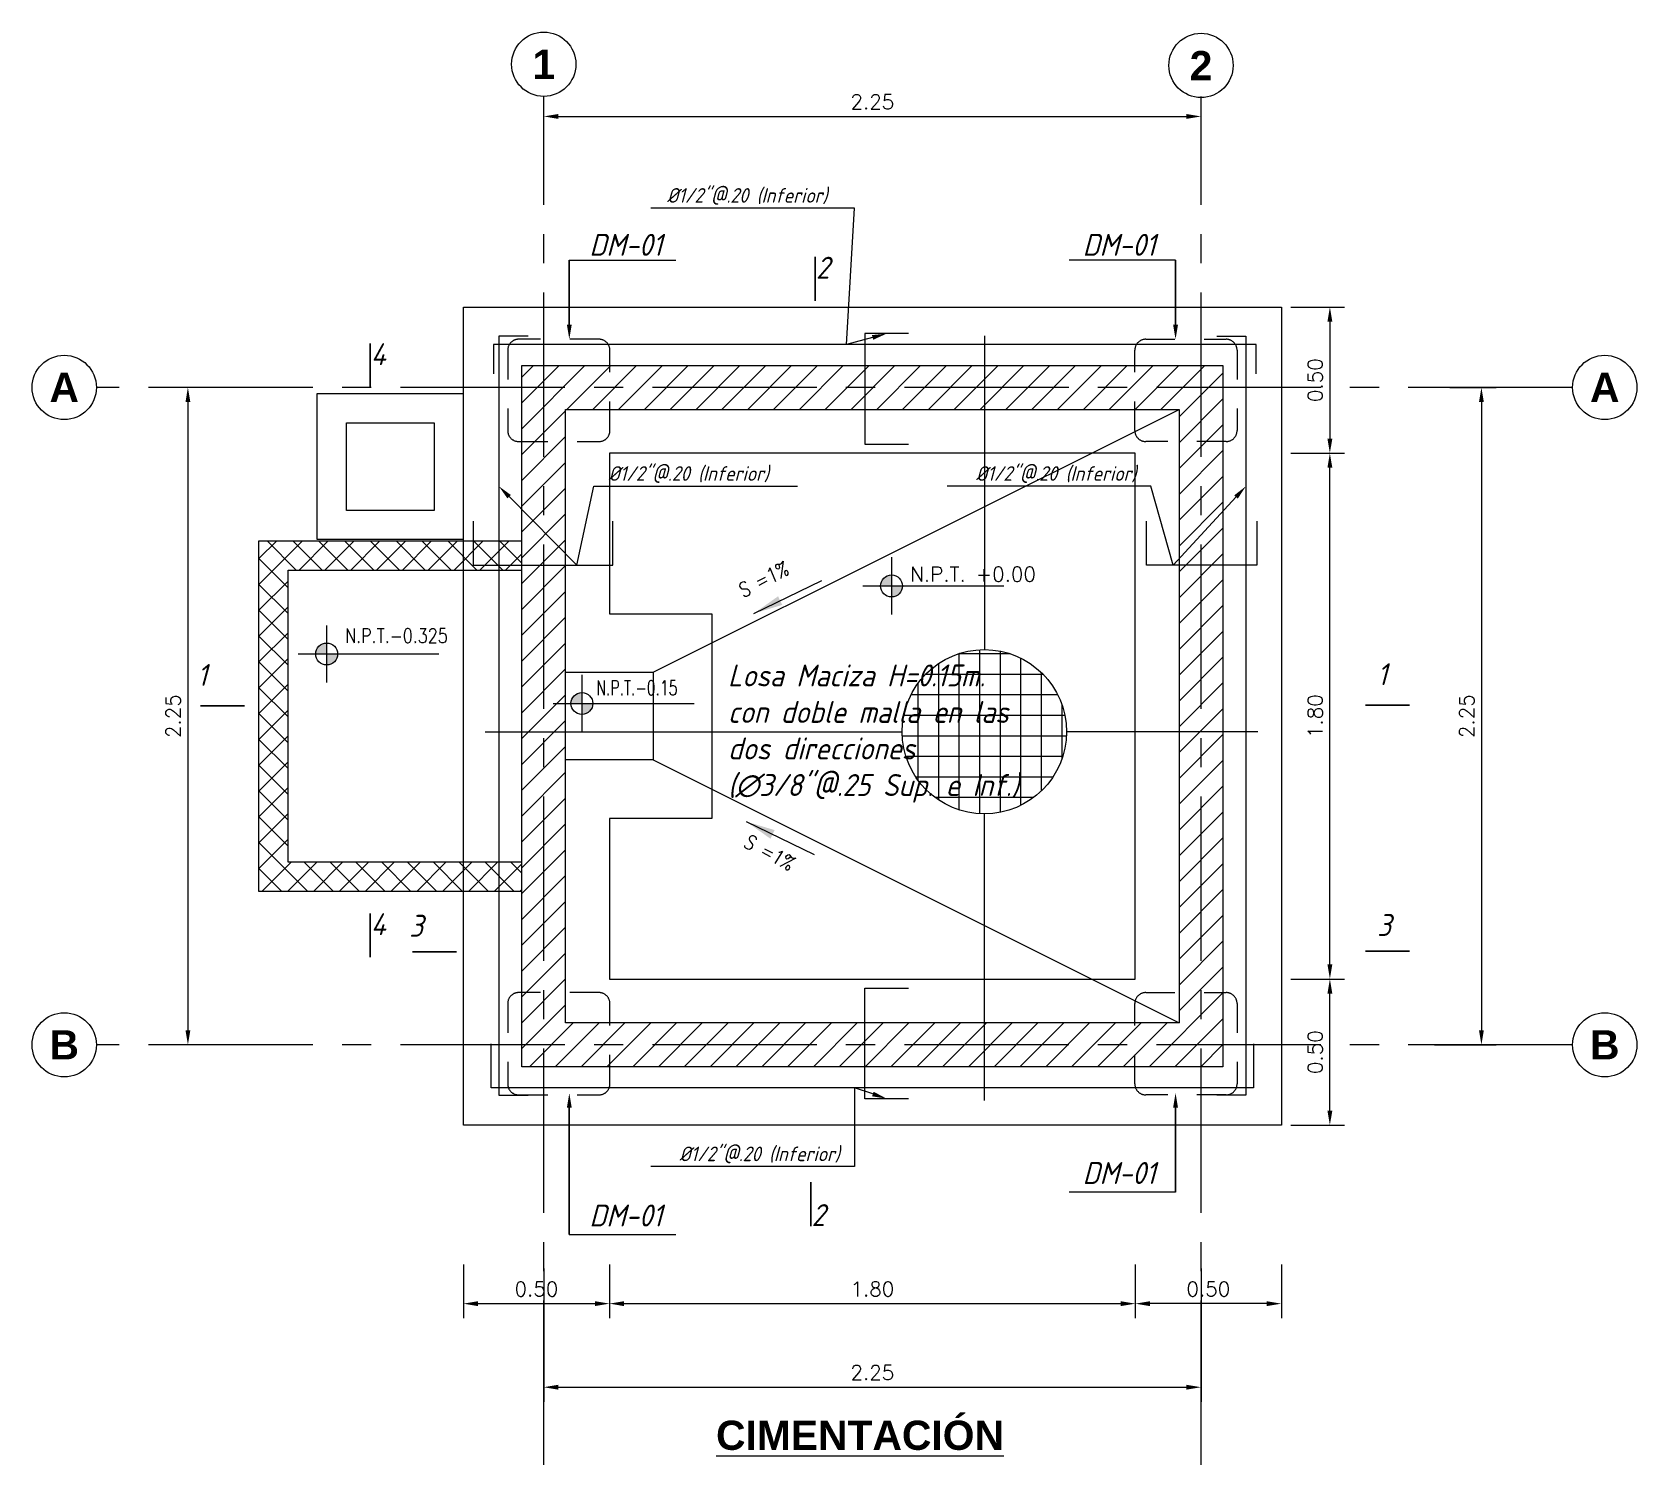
# Model space of a CAD drawing. Header units: metres. Extents: x -90 to 2507, y -28 to 972.
# Drawn here: x -86.35 to -80.85, y -8.06 to -3.16 of the extents above; entities that cross this region are included whole.
import ezdxf
from ezdxf import colors
from ezdxf.entities.mleader import LeaderData, LeaderLine
from ezdxf.enums import TextEntityAlignment as Align
from ezdxf.math import Vec2, Vec3

# ---------------------------------------------------------------- set-up
doc = ezdxf.new("R2010")
doc.units = ezdxf.units.M
for name, pattern in [('CENTER', [50.8, 31.75, -6.35, 6.35, -6.35]), ('CENTER2', [1.125, 0.75, -0.125, 0.125, -0.125]), ('DASHDOT', [1, 0.5, -0.25, 0, -0.25])]:
    doc.linetypes.add(name, pattern=pattern)
for name, color, linetype in [('A-NIVELES', 7, 'Continuous'), ('C-CASCO-01', 1, 'Continuous'), ('C-CASCO-02', 2, 'Continuous'), ('C-FIERRO-04', 4, 'Continuous'), ('G-achurado', 9, 'Continuous'), ('G-acotado', 8, 'Continuous'), ('G-ejes', 9, 'CENTER'), ('G-textos-notas', 7, 'Continuous'), ('G-textos-titulos', 4, 'Continuous')]:
    doc.layers.add(name, color=color, linetype=linetype)
for name, color, linetype, lineweight in [('C - GENERAL - EJES', 251, 'CENTER2', 5), ('C - PLANTA - COTAS', 3, 'Continuous', 9), ('C - PLANTA - REFUERZOS', 8, 'Continuous', 25), ('C - PLANTA - SECCION CORTE', 2, 'Continuous', 30), ('C - PLANTA - SIMBOLOS DETALLES', 80, 'DASHDOT', 13)]:
    doc.layers.add(name, color=color, linetype=linetype, lineweight=lineweight)
doc.styles.add('01COTAS', font='romans.shx')
doc.styles.add('100-TITULO', font='arialbd.ttf', dxfattribs={"height": 0.4})
doc.styles.add('25-NOTAS', font='romans.shx', dxfattribs={"height": 0.05})
doc.styles.add('25-TITULO', font='arialbd.ttf', dxfattribs={"height": 0.1})
doc.styles.add('PRISMA-TEXTOS-GENERALES', font='isocp.shx', dxfattribs={"oblique": 15})
doc.styles.add('PRISMA-TEXTOS-SUBTITULOS', font='isocp.shx', dxfattribs={"oblique": 15})
doc.styles.add('ROMANS', font='romans.shx')
doc.dimstyles.new('DIM-25-PLANTA', dxfattribs={"dimscale": 0.025, "dimtxt": 2, "dimasz": 2, "dimexe": 2, "dimexo": 2, "dimgap": 1, "dimtad": 1, "dimzin": 1, "dimdsep": 46, "dimtxsty": '01COTAS', "dimcen": 25, "dimclrd": 256, "dimclre": 256, "dimclrt": 7, "dimadec": 0, "dimazin": 0, "dimtfac": 1, "dimtmove": 2, "dimatfit": 3, "dimfxl": 1, "dimtolj": 1, "dimtzin": 0, "dimarcsym": 0})
doc.dimstyles.new('DIM-50-PLANTA', dxfattribs={"dimscale": 0.05, "dimtxt": 2, "dimasz": 2, "dimexe": 2, "dimexo": 2, "dimgap": 1, "dimtad": 1, "dimdec": 0, "dimlfac": 1000, "dimtxsty": '01COTAS', "dimcen": 25, "dimclrd": 9, "dimclre": 9, "dimclrt": 7, "dimadec": 0, "dimazin": 0, "dimtfac": 1, "dimtdec": 0, "dimtmove": 2, "dimatfit": 3, "dimfxl": 1, "dimtolj": 1, "dimtzin": 0, "dimarcsym": 0})

# ---------------------------------------------------------------- blocks, each defined once
blk = doc.blocks.new('*D362')
at = {"layer": 'Defpoints', "color": 0, "transparency": 16777216}
for p in [(-84.8692, -7.3273), (-84.3692, -7.3273), (-84.3692, -7.511)]:
    blk.add_point(p, dxfattribs=at)
at = {"layer": 'G-acotado', "lineweight": -2, "transparency": 16777216}
for p, q in [((-84.8692, -7.3773), (-84.8692, -7.561)), ((-84.3692, -7.3773), (-84.3692, -7.561)), ((-84.8192, -7.511), (-84.4192, -7.511))]:
    blk.add_line(p, q, dxfattribs=at)
at = {"layer": 'G-acotado', "transparency": 16777216}
for points in [[(-84.8192, -7.5027), (-84.8192, -7.5194), (-84.8692, -7.511)], [(-84.4192, -7.5027), (-84.4192, -7.5194), (-84.3692, -7.511)]]:
    blk.add_solid(points, dxfattribs=at)
at = {"layer": 'G-acotado', "color": 7, "transparency": 16777216, "insert": (-84.6192, -7.461), "char_height": 0.05, "attachment_point": 5, "style": '01COTAS'}
blk.add_mtext('\\A1;0.50', dxfattribs=at)
blk = doc.blocks.new('*D363')
at = {"layer": 'Defpoints', "color": 0, "transparency": 16777216}
for p in [(-82.5692, -7.3273), (-82.0692, -7.3273), (-82.5692, -7.511)]:
    blk.add_point(p, dxfattribs=at)
at = {"layer": 'G-acotado', "lineweight": -2, "transparency": 16777216}
for p, q in [((-82.5692, -7.3773), (-82.5692, -7.561)), ((-82.0692, -7.3773), (-82.0692, -7.561)), ((-82.1192, -7.511), (-82.5192, -7.511))]:
    blk.add_line(p, q, dxfattribs=at)
at = {"layer": 'G-acotado', "transparency": 16777216}
for points in [[(-82.5192, -7.5027), (-82.5192, -7.5194), (-82.5692, -7.511)], [(-82.1192, -7.5027), (-82.1192, -7.5194), (-82.0692, -7.511)]]:
    blk.add_solid(points, dxfattribs=at)
at = {"layer": 'G-acotado', "color": 7, "transparency": 16777216, "insert": (-82.3192, -7.461), "char_height": 0.05, "attachment_point": 5, "style": '01COTAS'}
blk.add_mtext('\\A1;0.50', dxfattribs=at)
blk = doc.blocks.new('*D364')
at = {"layer": 'Defpoints', "color": 0, "transparency": 16777216}
for p in [(-84.3692, -7.3273), (-82.5692, -7.3273), (-82.5692, -7.511)]:
    blk.add_point(p, dxfattribs=at)
at = {"layer": 'G-acotado', "lineweight": -2, "transparency": 16777216}
for p, q in [((-84.3692, -7.3773), (-84.3692, -7.561)), ((-82.5692, -7.3773), (-82.5692, -7.561)), ((-84.3192, -7.511), (-82.6192, -7.511))]:
    blk.add_line(p, q, dxfattribs=at)
at = {"layer": 'G-acotado', "transparency": 16777216}
for points in [[(-84.3192, -7.5027), (-84.3192, -7.5194), (-84.3692, -7.511)], [(-82.6192, -7.5027), (-82.6192, -7.5194), (-82.5692, -7.511)]]:
    blk.add_solid(points, dxfattribs=at)
at = {"layer": 'G-acotado', "color": 7, "transparency": 16777216, "insert": (-83.4692, -7.461), "char_height": 0.05, "attachment_point": 5, "style": '01COTAS'}
blk.add_mtext('\\A1;1.80', dxfattribs=at)
blk = doc.blocks.new('*D365')
at = {"layer": 'Defpoints', "color": 0, "transparency": 16777216}
for p in [(-82.0868, -6.4002), (-81.9031, -6.4002), (-82.0868, -6.9002)]:
    blk.add_point(p, dxfattribs=at)
at = {"layer": 'G-acotado', "lineweight": -2, "transparency": 16777216}
for p, q in [((-82.0368, -6.4002), (-81.8531, -6.4002)), ((-81.9031, -6.8502), (-81.9031, -6.4502)), ((-82.0368, -6.9002), (-81.8531, -6.9002))]:
    blk.add_line(p, q, dxfattribs=at)
at = {"layer": 'G-acotado', "transparency": 16777216}
for points in [[(-81.9114, -6.4502), (-81.8947, -6.4502), (-81.9031, -6.4002)], [(-81.9114, -6.8502), (-81.8947, -6.8502), (-81.9031, -6.9002)]]:
    blk.add_solid(points, dxfattribs=at)
at = {"layer": 'G-acotado', "color": 7, "transparency": 16777216, "insert": (-81.9531, -6.6502), "char_height": 0.05, "attachment_point": 5, "rotation": 90, "style": '01COTAS'}
blk.add_mtext('\\A1;0.50', dxfattribs=at)
blk = doc.blocks.new('*D366')
at = {"layer": 'Defpoints', "color": 0, "transparency": 16777216}
for p in [(-82.0868, -4.1002), (-82.0868, -4.6002), (-81.9031, -4.6002)]:
    blk.add_point(p, dxfattribs=at)
at = {"layer": 'G-acotado', "lineweight": -2, "transparency": 16777216}
for p, q in [((-82.0368, -4.1002), (-81.8531, -4.1002)), ((-81.9031, -4.1502), (-81.9031, -4.5502)), ((-82.0368, -4.6002), (-81.8531, -4.6002))]:
    blk.add_line(p, q, dxfattribs=at)
at = {"layer": 'G-acotado', "transparency": 16777216}
for points in [[(-81.9114, -4.1502), (-81.8947, -4.1502), (-81.9031, -4.1002)], [(-81.9114, -4.5502), (-81.8947, -4.5502), (-81.9031, -4.6002)]]:
    blk.add_solid(points, dxfattribs=at)
at = {"layer": 'G-acotado', "color": 7, "transparency": 16777216, "insert": (-81.9531, -4.3502), "char_height": 0.05, "attachment_point": 5, "rotation": 90, "style": '01COTAS'}
blk.add_mtext('\\A1;0.50', dxfattribs=at)
blk = doc.blocks.new('*D367')
at = {"layer": 'Defpoints', "color": 0, "transparency": 16777216}
for p in [(-82.0868, -4.6002), (-81.9031, -4.6002), (-82.0868, -6.4002)]:
    blk.add_point(p, dxfattribs=at)
at = {"layer": 'G-acotado', "lineweight": -2, "transparency": 16777216}
for p, q in [((-82.0368, -4.6002), (-81.8531, -4.6002)), ((-81.9031, -6.3502), (-81.9031, -4.6502)), ((-82.0368, -6.4002), (-81.8531, -6.4002))]:
    blk.add_line(p, q, dxfattribs=at)
at = {"layer": 'G-acotado', "transparency": 16777216}
for points in [[(-81.9114, -4.6502), (-81.8947, -4.6502), (-81.9031, -4.6002)], [(-81.9114, -6.3502), (-81.8947, -6.3502), (-81.9031, -6.4002)]]:
    blk.add_solid(points, dxfattribs=at)
at = {"layer": 'G-acotado', "color": 7, "transparency": 16777216, "insert": (-81.9531, -5.5002), "char_height": 0.05, "attachment_point": 5, "rotation": 90, "style": '01COTAS'}
blk.add_mtext('\\A1;1.80', dxfattribs=at)
blk = doc.blocks.new('*D566')
at = {"layer": 'Defpoints', "color": 0, "transparency": 16777216}
for p in [(-81.5419, -4.3752), (-81.5953, -6.6252), (-81.3843, -6.6252)]:
    blk.add_point(p, dxfattribs=at)
at = {"layer": 'G-acotado', "lineweight": -2, "transparency": 16777216}
for p, q in [((-81.4919, -4.3752), (-81.3343, -4.3752)), ((-81.3843, -4.4252), (-81.3843, -6.5752)), ((-81.5453, -6.6252), (-81.3343, -6.6252))]:
    blk.add_line(p, q, dxfattribs=at)
at = {"layer": 'G-acotado', "transparency": 16777216}
for points in [[(-81.3926, -4.4252), (-81.376, -4.4252), (-81.3843, -4.3752)], [(-81.3926, -6.5752), (-81.376, -6.5752), (-81.3843, -6.6252)]]:
    blk.add_solid(points, dxfattribs=at)
at = {"layer": 'G-acotado', "color": 7, "transparency": 16777216, "insert": (-81.4343, -5.5002), "char_height": 0.05, "attachment_point": 5, "rotation": 90, "style": '01COTAS'}
blk.add_mtext('\\A1;2.25', dxfattribs=at)
blk = doc.blocks.new('*D370')
at = {"layer": 'Defpoints', "color": 0, "transparency": 16777216}
for p in [(-85.6547, -4.3752), (-85.8123, -6.6252), (-85.6547, -6.6252)]:
    blk.add_point(p, dxfattribs=at)
at = {"layer": 'G-acotado', "lineweight": -2, "transparency": 16777216}
for p, q in [((-85.7047, -4.3752), (-85.8623, -4.3752)), ((-85.8123, -4.4252), (-85.8123, -6.5752)), ((-85.7047, -6.6252), (-85.8623, -6.6252))]:
    blk.add_line(p, q, dxfattribs=at)
at = {"layer": 'G-acotado', "transparency": 16777216}
for points in [[(-85.8206, -4.4252), (-85.8039, -4.4252), (-85.8123, -4.3752)], [(-85.8206, -6.5752), (-85.8039, -6.5752), (-85.8123, -6.6252)]]:
    blk.add_solid(points, dxfattribs=at)
at = {"layer": 'G-acotado', "color": 7, "transparency": 16777216, "insert": (-85.8623, -5.5002), "char_height": 0.05, "attachment_point": 5, "rotation": 90, "style": '01COTAS'}
blk.add_mtext('\\A1;2.25', dxfattribs=at)
blk = doc.blocks.new('*D567')
at = {"layer": 'Defpoints', "color": 0, "transparency": 16777216}
for p in [(-82.3442, -3.4476), (-84.5942, -3.6224), (-82.3442, -3.6224)]:
    blk.add_point(p, dxfattribs=at)
at = {"layer": 'G-acotado', "lineweight": -2, "transparency": 16777216}
for p, q in [((-84.5942, -3.5724), (-84.5942, -3.3976)), ((-82.3442, -3.5724), (-82.3442, -3.3976)), ((-84.5442, -3.4476), (-82.3942, -3.4476))]:
    blk.add_line(p, q, dxfattribs=at)
at = {"layer": 'G-acotado', "transparency": 16777216}
for points in [[(-84.5442, -3.4393), (-84.5442, -3.456), (-84.5942, -3.4476)], [(-82.3942, -3.4393), (-82.3942, -3.456), (-82.3442, -3.4476)]]:
    blk.add_solid(points, dxfattribs=at)
at = {"layer": 'G-acotado', "color": 7, "transparency": 16777216, "insert": (-83.4692, -3.3976), "char_height": 0.05, "attachment_point": 5, "style": '01COTAS'}
blk.add_mtext('\\A1;2.25', dxfattribs=at)
blk = doc.blocks.new('*D371')
at = {"layer": 'Defpoints', "color": 0, "transparency": 16777216}
for p in [(-84.5942, -7.3407), (-82.3442, -7.3407), (-82.3442, -7.797)]:
    blk.add_point(p, dxfattribs=at)
at = {"layer": 'G-acotado', "lineweight": -2, "transparency": 16777216}
for p, q in [((-84.5942, -7.3907), (-84.5942, -7.847)), ((-82.3442, -7.3907), (-82.3442, -7.847)), ((-84.5442, -7.797), (-82.3942, -7.797))]:
    blk.add_line(p, q, dxfattribs=at)
at = {"layer": 'G-acotado', "transparency": 16777216}
for points in [[(-84.5442, -7.7887), (-84.5442, -7.8054), (-84.5942, -7.797)], [(-82.3942, -7.7887), (-82.3942, -7.8054), (-82.3442, -7.797)]]:
    blk.add_solid(points, dxfattribs=at)
at = {"layer": 'G-acotado', "color": 7, "transparency": 16777216, "insert": (-83.4692, -7.747), "char_height": 0.05, "attachment_point": 5, "style": '01COTAS'}
blk.add_mtext('\\A1;2.25', dxfattribs=at)
blk = doc.blocks.new('NIVEL-PLANTA')
h = blk.add_hatch(color=1)
h.paths.add_polyline_path([(0, 1.5, 0.414214), (-1.5, 0), (0, 0)])
h.paths.add_polyline_path([(0, -1.5, 0.414214), (1.5, 0), (0, 0)])
at = {"color": 1}
for p, q in [((0, 3.92), (0, -3.92)), ((-3.92, 0), (15.38, 0))]:
    blk.add_line(p, q, dxfattribs=at)
blk.add_circle((0, 0), 1.5, dxfattribs=at)
at = {"style": 'ROMANS'}
blk.add_attdef('NIVEL', (2.54, 0.6), '', height=2, dxfattribs=at)
blk = doc.blocks.new('eje-horizontal')
at = {"linetype": 'Continuous'}
blk.add_circle((0, 4.4), 4.4, dxfattribs=at)
at = {"layer": 'G-textos-titulos', "style": '100-TITULO'}
blk.add_attdef('EJE', text='', height=4, dxfattribs=at).set_placement((0, 4.4), align=Align.MIDDLE)
blk = doc.blocks.new('eje-vertical')
at = {"linetype": 'Continuous'}
blk.add_circle((-4.4, 0), 4.4, dxfattribs=at)
at = {"layer": 'G-textos-titulos', "style": '100-TITULO'}
blk.add_attdef('EJE', text='', height=4, dxfattribs=at).set_placement((-4.4, 0), align=Align.MIDDLE)

msp = doc.modelspace()

# ---------------------------------------------------------------- hatches: boundary and pattern name
at = {"layer": 'G-achurado'}
h = msp.add_hatch(dxfattribs=at)
h.set_pattern_fill('ANSI31', color=256, scale=0.5)
h.set_pattern_definition([(45, (-843.413066, -56.772205), (-0.044194174, 0.044194174), [])])
h.paths.add_polyline_path([(-84.6692, -6.7002), (-84.6692, -4.3002), (-82.2692, -4.3002), (-82.2692, -6.7002)])
h.paths.add_polyline_path([(-84.5192, -6.5502), (-84.5192, -4.4502), (-82.4192, -4.4502), (-82.4192, -6.5502)], flags=16)
h = msp.add_hatch(dxfattribs=at)
h.set_pattern_fill('ANSI37', color=256, scale=0.5, angle=90)
h.set_pattern_definition([(135, (0.697843, 7.590157), (-0.044194174, -0.044194174), []), (225, (0.697843, 7.590157), (0.044194174, -0.044194174), [])])
edge = h.paths.add_edge_path()
edge.add_line((-85.5692, -4.9002), (-84.6692, -4.9002))
edge.add_line((-84.6692, -4.9002), (-84.6692, -5.0002))
edge.add_line((-84.6692, -5.0002), (-85.4692, -5.0002))
edge.add_line((-85.4692, -5.0002), (-85.4692, -6.0002))
edge.add_line((-85.4692, -6.0002), (-84.6692, -6.0002))
edge.add_line((-84.6692, -6.0002), (-84.6692, -6.1002))
edge.add_line((-84.6692, -6.1002), (-85.5692, -6.1002))
edge.add_line((-85.5692, -6.1002), (-85.5692, -4.9121))
h = msp.add_hatch(dxfattribs=at)
h.set_pattern_fill('NET', color=256, scale=0.5625)
h.set_pattern_definition([(0, (10.48461, -9.29365), (0, 0.0703125), []), (90, (10.48461, -9.29365), (-0.0703125, 0), [])])
edge = h.paths.add_edge_path()
edge.add_arc((-83.0858, -5.5536), 0.2812, 0, 360)

# ---------------------------------------------------------------- linework, layer by layer
at = {"layer": 'C - GENERAL - EJES', "ltscale": 0.75}
for p, q in [((-81.0721, -4.3752), (-86.1256, -4.3752)), ((-81.0721, -6.6252), (-86.1256, -6.6252))]:
    msp.add_line(p, q, dxfattribs=at)
for points in [[(-84.5942, -8.0629), (-84.5942, -3.379)], [(-82.3442, -8.0629), (-82.3442, -3.379)]]:
    msp.add_lwpolyline(points, dxfattribs=at)
at = {"layer": 'C - PLANTA - REFUERZOS'}
msp.add_circle((-83.0858, -5.5536), 0.2812, dxfattribs=at)
at = {"layer": 'C - PLANTA - SECCION CORTE'}
for p, q in [((-83.6645, -4.0786), (-83.6645, -3.9286)), ((-85.1884, -4.3745), (-85.1884, -4.2245)), ((-85.6187, -5.4648), (-85.7687, -5.4648)), ((-81.7809, -5.4623), (-81.6309, -5.4623)), ((-85.1884, -6.3254), (-85.1884, -6.1754)), ((-84.893, -6.3067), (-85.043, -6.3067)), ((-81.7809, -6.3042), (-81.6309, -6.3042)), ((-83.6798, -7.2454), (-83.6798, -7.0954))]:
    msp.add_line(p, q, dxfattribs=at)
at = {"layer": 'C - PLANTA - SIMBOLOS DETALLES', "ltscale": 0.1}
for points in [[(-84.6801, -4.5603), (-84.4051, -4.5603, 0.414214), (-84.3676, -4.5228), (-84.3676, -4.2478, 0.414214), (-84.4051, -4.2103), (-84.6801, -4.2103, 0.414214), (-84.7176, -4.2478), (-84.7176, -4.5228, 0.414214), (-84.6801, -4.5603, 1)], [(-82.2583, -4.5603), (-82.5333, -4.5603, -0.414214), (-82.5708, -4.5228), (-82.5708, -4.2478, -0.414214), (-82.5333, -4.2103), (-82.2583, -4.2103, -0.414214), (-82.2208, -4.2478), (-82.2208, -4.5228, -0.414214), (-82.2583, -4.5603, -1)], [(-84.6801, -6.7964), (-84.4051, -6.7964, 0.414214), (-84.3676, -6.7589), (-84.3676, -6.4839, 0.414214), (-84.4051, -6.4464), (-84.6801, -6.4464, 0.414214), (-84.7176, -6.4839), (-84.7176, -6.7589, 0.414214), (-84.6801, -6.7964, 1)], [(-82.2583, -6.7964), (-82.5333, -6.7964, -0.414214), (-82.5708, -6.7589), (-82.5708, -6.4839, -0.414214), (-82.5333, -6.4464), (-82.2583, -6.4464, -0.414214), (-82.2208, -6.4839), (-82.2208, -6.7589, -0.414214), (-82.2583, -6.7964, -1)]]:
    msp.add_lwpolyline(points, format="xyb", dxfattribs=at)
at = {"layer": 'C-CASCO-01'}
for points in [[(-84.6692, -6.7002), (-84.6692, -4.3002), (-82.2692, -4.3002), (-82.2692, -6.7002)], [(-84.8696, -4.3961), (-84.8696, -4.8961), (-85.3696, -4.8961), (-85.3696, -4.3961)], [(-84.9696, -4.4961), (-84.9696, -4.7961), (-85.2696, -4.7961), (-85.2696, -4.4961)], [(-84.5192, -6.5502), (-84.5192, -4.4502), (-82.4192, -4.4502), (-82.4192, -6.5502)], [(-84.2192, -5.6502), (-84.5192, -5.6502), (-84.5192, -5.3502), (-84.2192, -5.3502)]]:
    msp.add_lwpolyline(points, close=True, dxfattribs=at)
for points in [[(-84.2192, -5.3502), (-82.4192, -4.4502)], [(-84.6692, -6.1002), (-85.5692, -6.1002), (-85.5692, -4.9002), (-84.6692, -4.9002)], [(-84.6692, -6.0002), (-85.4692, -6.0002), (-85.4692, -5.0002), (-84.6692, -5.0002)], [(-84.2192, -5.6502), (-82.4192, -6.5502)]]:
    msp.add_lwpolyline(points, dxfattribs=at)
at = {"layer": 'C-CASCO-02'}
for points in [[(-84.8692, -6.9002), (-84.8692, -4.1002), (-82.0692, -4.1002), (-82.0692, -6.9002)], [(-84.3692, -5.1502), (-84.0192, -5.1502), (-84.0192, -5.8502), (-84.3692, -5.8502), (-84.3692, -6.4002), (-82.5692, -6.4002), (-82.5692, -4.6002), (-84.3692, -4.6002)]]:
    msp.add_lwpolyline(points, close=True, dxfattribs=at)
at = {"layer": 'C-FIERRO-04'}
for points in [[(-82.1555, -4.3284), (-82.1555, -4.2284), (-84.7666, -4.2284), (-84.7666, -4.3284)], [(-84.6479, -4.1999), (-84.7479, -4.1999), (-84.7479, -6.7979), (-84.6479, -6.7979)], [(-82.2905, -4.2002), (-82.1905, -4.2002), (-82.1905, -6.7979), (-82.2905, -6.7979)], [(-84.8354, -4.8334), (-84.8354, -4.9834), (-84.3575, -4.9834), (-84.3575, -4.8334)], [(-82.153, -4.8334), (-82.153, -4.9834), (-82.5309, -4.9834), (-82.5309, -4.8334)], [(-82.1643, -6.622), (-82.1643, -6.772), (-84.7736, -6.772), (-84.7736, -6.622)]]:
    msp.add_lwpolyline(points, dxfattribs=at)
at = {"layer": 'C-FIERRO-04', "elevation": 0}
for points in [[(-83.3453, -4.1909), (-83.4953, -4.1909), (-83.4953, -4.5688), (-83.3453, -4.5688)], [(-83.3453, -6.8095), (-83.4953, -6.8095), (-83.4953, -6.4316), (-83.3453, -6.4316)]]:
    msp.add_lwpolyline(points, dxfattribs=at)
at = {"layer": 'C-FIERRO-04', "extrusion": (0, 0, -1), "elevation": 0}
for points in [[(83.0858, -4.1991), (83.0858, -4.8122), (83.0858, -5.2723)], [(84.7951, -5.5536), (84.7951, -5.5536), (83.3671, -5.5536)], [(82.1498, -5.5536), (82.1498, -5.5536), (82.8046, -5.5536)], [(83.0858, -6.8152), (83.0858, -6.5284), (83.0858, -5.8348)]]:
    msp.add_lwpolyline(points, dxfattribs=at)
at = {"layer": 'G-acotado'}
for points in [[(-84.5067, -3.9401), (-84.5067, -4.1601), (-84.5067, -3.9401), (-84.49, -3.9401), (-84.1423, -3.9401)], [(-82.4314, -3.9401), (-82.4314, -4.1601), (-82.4314, -3.9401), (-82.448, -3.9401), (-82.7958, -3.9401)], [(-84.5067, -7.2745), (-84.5067, -6.8403), (-84.5067, -7.2745), (-84.49, -7.2745), (-84.1423, -7.2745)], [(-82.4314, -7.1291), (-82.4314, -6.8403), (-82.4314, -7.1291), (-82.448, -7.1291), (-82.7958, -7.1291)]]:
    msp.add_lwpolyline(points, dxfattribs=at)
for points in [[(-84.4983, -4.1601), (-84.5067, -4.2101), (-84.515, -4.1601)], [(-84.4983, -4.1601), (-84.5067, -4.2101), (-84.515, -4.1601)], [(-82.4397, -4.1601), (-82.4314, -4.2101), (-82.423, -4.1601)], [(-82.4397, -4.1601), (-82.4314, -4.2101), (-82.423, -4.1601)], [(-84.4983, -6.8403), (-84.5067, -6.7903), (-84.515, -6.8403)], [(-84.4983, -6.8403), (-84.5067, -6.7903), (-84.515, -6.8403)], [(-82.4397, -6.8403), (-82.4314, -6.7903), (-82.423, -6.8403)], [(-82.4397, -6.8403), (-82.4314, -6.7903), (-82.423, -6.8403)]]:
    msp.add_solid(points, dxfattribs=at)

# ---------------------------------------------------------------- block references
at = {"layer": 'A-NIVELES', "xscale": 0.025, "yscale": 0.025, "zscale": 0.025}
msp.add_blockref('NIVEL-PLANTA', (-83.4035, -5.0546), dxfattribs=at).add_auto_attribs({'NIVEL': 'N.P.T. +0.00'})
at = {"layer": 'A-NIVELES'}
ref = msp.add_blockref('NIVEL-PLANTA', (-85.3373, -5.2875), dxfattribs=dict(at, xscale=0.025, yscale=0.025, zscale=0.025))
ref.add_attrib('NIVEL', 'N.P.T.-0.325', (-85.2741, -5.2498), dxfattribs={"layer": '0', "height": 0.05, "style": 'ROMANS', "width": 0.8})
ref = msp.add_blockref('NIVEL-PLANTA', (-84.4635, -5.4569), dxfattribs=dict(at, xscale=0.025, yscale=0.025, zscale=0.025))
ref.add_attrib('NIVEL', 'N.P.T.-0.15', (-84.414, -5.4281), dxfattribs={"layer": '0', "height": 0.05, "style": 'ROMANS', "width": 0.7})
at = {"layer": 'G-ejes'}
ref = msp.add_blockref('eje-horizontal', (-84.5942, -3.379), dxfattribs=dict(at, xscale=0.02500000000009095, yscale=0.02500000000009095, zscale=0.02500000000009095))
ref.add_attrib('EJE', '1', dxfattribs={"layer": '0', "color": 4, "height": 0.1, "style": '100-TITULO'}).set_placement((-84.5942, -3.269), align=Align.MIDDLE)
ref = msp.add_blockref('eje-horizontal', (-82.3442, -3.383), dxfattribs=dict(at, xscale=0.02500000000009095, yscale=0.02500000000009095, zscale=0.02500000000009095))
ref.add_attrib('EJE', '2', dxfattribs={"layer": '0', "color": 4, "height": 0.1, "style": '100-TITULO'}).set_placement((-82.3442, -3.273), align=Align.MIDDLE)
ref = msp.add_blockref('eje-vertical', (-86.1256, -4.3752), dxfattribs=dict(at, xscale=0.02500000000009095, yscale=0.02500000000009095, zscale=0.02500000000009095))
ref.add_attrib('EJE', 'A', dxfattribs={"layer": '0', "color": 4, "height": 0.1, "style": '100-TITULO'}).set_placement((-86.2356, -4.3752), align=Align.MIDDLE)
ref = msp.add_blockref('eje-vertical', (-80.8521, -4.3752), dxfattribs=dict(at, xscale=0.02500000000009095, yscale=0.02500000000009095, zscale=0.02500000000009095))
ref.add_attrib('EJE', 'A', dxfattribs={"layer": '0', "color": 4, "height": 0.1, "style": '100-TITULO'}).set_placement((-80.9621, -4.3752), align=Align.MIDDLE)
ref = msp.add_blockref('eje-vertical', (-86.1256, -6.6252), dxfattribs=dict(at, xscale=0.02500000000009095, yscale=0.02500000000009095, zscale=0.02500000000009095))
ref.add_attrib('EJE', 'B', dxfattribs={"layer": '0', "color": 4, "height": 0.1, "style": '100-TITULO'}).set_placement((-86.2356, -6.6252), align=Align.MIDDLE)
ref = msp.add_blockref('eje-vertical', (-80.8521, -6.6252), dxfattribs=dict(at, xscale=0.02500000000009095, yscale=0.02500000000009095, zscale=0.02500000000009095))
ref.add_attrib('EJE', 'B', dxfattribs={"layer": '0', "color": 4, "height": 0.1, "style": '100-TITULO'}).set_placement((-80.9621, -6.6252), align=Align.MIDDLE)

# ---------------------------------------------------------------- texts
at = {"layer": 'C - PLANTA - SECCION CORTE', "style": 'PRISMA-TEXTOS-SUBTITULOS', "oblique": 15}
for tag, p in [('2', (-83.6621, -4.0029)), ('4', (-85.186, -4.2988)), ('1', (-85.7805, -5.3967)), ('1', (-81.7411, -5.3942)), ('4', (-85.186, -6.2497)), ('3', (-85.0547, -6.2552)), ('3', (-81.7411, -6.2527)), ('2', (-83.6773, -7.2454))]:
    msp.add_attdef(tag, p, '1', height=0.075, dxfattribs=at)
at = {"layer": 'G-textos-notas', "style": 'PRISMA-TEXTOS-GENERALES', "oblique": 15}
for p in [(-84.3133, -3.8871, 0), (-82.6247, -3.8871, 0), (-82.6247, -7.0639, 0), (-84.3133, -7.2094, 0)]:
    msp.add_text('DM-01', height=0.075, dxfattribs=at).set_placement(p, align=Align.MIDDLE_CENTER)
at = {"layer": 'G-textos-notas', "style": '25-NOTAS', "oblique": 4, "width": 0.8}
for rotation, p in [(27.4346, (-83.9117, -5.0966)), (332.0899, (-83.9142, -5.9461))]:
    msp.add_text('S =1%%%', height=0.05, rotation=rotation, dxfattribs=at).set_placement(p)
at = {"layer": 'G-textos-notas', "color": 1, "insert": (-83.9636, -5.3234, 0), "char_height": 0.075, "attachment_point": 1, "style": 'PRISMA-TEXTOS-GENERALES'}
msp.add_mtext('Losa Maciza H=0.15m.\\Pcon doble malla en las\\Pdos direcciones\\P(∅3/8"@.25 Sup. e Inf.)', dxfattribs=at)
at = {"layer": 'G-textos-titulos', "style": '25-TITULO'}
msp.add_text('%%UCIMENTACIÓN', height=0.1, dxfattribs=at).set_placement((-84.0043, -8.0115))

# ---------------------------------------------------------------- dimensions: what is measured, and where the dimension line sits
at = {"layer": 'G-acotado'}
for base, p1, p2, picture, middle in [((-82.3442, -3.4476), (-84.5942, -3.6224), (-82.3442, -3.6224), '*D567', (-83.4692, -3.3976)), ((-84.3692, -7.511), (-84.8692, -7.3273), (-84.3692, -7.3273), '*D362', (-84.6192, -7.461)), ((-82.3442, -7.797), (-84.5942, -7.3407), (-82.3442, -7.3407), '*D371', (-83.4692, -7.747)), ((-82.5692, -7.511), (-84.3692, -7.3273), (-82.5692, -7.3273), '*D364', (-83.4692, -7.461))]:
    dim = msp.add_linear_dim(base=base, p1=p1, p2=p2, dimstyle='DIM-25-PLANTA', dxfattribs=at)
    dim.commit()
    dim.dimension.update_dxf_attribs({"geometry": picture, "text_midpoint": middle})
for base, p1, p2, angle, picture, middle in [((-81.9031, -4.6002), (-82.0868, -4.1002), (-82.0868, -4.6002), 270, '*D366', (-81.9531, -4.3502)), ((-85.8123, -6.6252), (-85.6547, -4.3752), (-85.6547, -6.6252), 90, '*D370', (-85.8623, -5.5002)), ((-81.3843, -6.6252), (-81.5419, -4.3752), (-81.5953, -6.6252), 90, '*D566', (-81.4343, -5.5002)), ((-81.9031, -4.6002), (-82.0868, -6.4002), (-82.0868, -4.6002), 90, '*D367', (-81.9531, -5.5002)), ((-81.9031, -6.4002), (-82.0868, -6.9002), (-82.0868, -6.4002), 90, '*D365', (-81.9531, -6.6502)), ((-82.5692, -7.511), (-82.0692, -7.3273), (-82.5692, -7.3273), 180, '*D363', (-82.3192, -7.461))]:
    dim = msp.add_linear_dim(base=base, p1=p1, p2=p2, angle=angle, dimstyle='DIM-25-PLANTA', dxfattribs=at)
    dim.commit()
    dim.dimension.update_dxf_attribs({"geometry": picture, "text_midpoint": middle})

# ---------------------------------------------------------------- leaders
at = {"layer": 'C - PLANTA - COTAS', "color": 4}
msp.add_leader([(-83.9008, -5.8612), (-83.6688, -5.9743)], dimstyle='DIM-50-PLANTA', override={"dimtad": 0, "dimcen": 1.393145}, dxfattribs=at)
at = {"layer": 'G-acotado'}
msp.add_leader([(-83.8747, -5.1486), (-83.6427, -5.0355)], dimstyle='DIM-50-PLANTA', override={"dimtad": 0, "dimcen": 1.393145}, dxfattribs=at)
ml = msp.add_multileader_mtext('Standard', dxfattribs=at)
ml.set_content('{\\C1;%%C1/2"@.20 (Inferior)}', color=256, style='PRISMA-TEXTOS-GENERALES')
ml.set_leader_properties(color=256, linetype='ByLayer', lineweight=-1)
ml.build(insert=Vec2(0, 0))
ml.multileader.update_dxf_attribs({"text_left_attachment_type": 5, "text_right_attachment_type": 5, "dogleg_length": 0.05, "arrow_head_size": 0.05})
ctx = ml.context
ctx.base_point, ctx.char_height, ctx.arrow_head_size, ctx.landing_gap_size, ctx.plane_origin = Vec3(-84.2056, -3.7615), 0.05, 0.05, 0.0333, Vec3(-82.5087, -4.7325)
ctx.left_attachment, ctx.right_attachment = 5, 5
notes = []
notes.append((ctx, [(0, (1, 1, 0), (-83.5309, -3.7615), (-1, 0), 0.0167, [(1, [(-83.4203, -4.1909), (-83.5574, -4.2284)], 0, [])])]))
ctx.mtext.insert, ctx.mtext.flow_direction = Vec3(-84.1722, -3.6929), 5
ml = msp.add_multileader_mtext('Standard', dxfattribs=at)
ml.set_content('{\\C1;%%C1/2"@.20 (Inferior)}', color=256, style='PRISMA-TEXTOS-GENERALES')
ml.set_leader_properties(color=256, linetype='ByLayer', lineweight=-1)
ml.build(insert=Vec2(0, 0))
ml.multileader.update_dxf_attribs({"text_left_attachment_type": 5, "text_right_attachment_type": 5, "dogleg_length": 0.05, "arrow_head_size": 0.05})
ctx = ml.context
ctx.base_point, ctx.char_height, ctx.arrow_head_size, ctx.landing_gap_size, ctx.plane_origin = Vec3(-84.4061, -4.7134), 0.05, 0.05, 0.0333, Vec3(-84.5449, -6.1844)
ctx.left_attachment, ctx.right_attachment = 5, 5
notes.append((ctx, [(0, (1, 1, 0), (-84.4227, -4.7134), (1, 0), 0.0167, [(1, [(-84.7479, -4.7134), (-84.4809, -4.9834)], 0, [])])]))
ctx.mtext.insert, ctx.mtext.flow_direction = Vec3(-84.3727, -4.6448), 5
ml = msp.add_multileader_mtext('Standard', dxfattribs=at)
ml.set_content('{\\C1;%%C1/2"@.20 (Inferior)}', color=256, style='PRISMA-TEXTOS-GENERALES')
ml.set_leader_properties(color=256, linetype='ByLayer', lineweight=-1)
ml.build(insert=Vec2(0, 0))
ml.multileader.update_dxf_attribs({"text_left_attachment_type": 5, "text_right_attachment_type": 5, "dogleg_length": 0.05, "arrow_head_size": 0.05})
ctx = ml.context
ctx.base_point, ctx.char_height, ctx.arrow_head_size, ctx.landing_gap_size, ctx.plane_origin = Vec3(-83.1904, -4.7134), 0.05, 0.05, 0.0333, Vec3(-81.4935, -6.1844)
ctx.left_attachment, ctx.right_attachment, ctx.text_align_type = 5, 5, 2
notes.append((ctx, [(0, (1, 1, 0), (-82.5157, -4.7134), (-1, 0), 0.0167, [(1, [(-82.1905, -4.7134), (-82.4395, -4.9834)], 0, [])])]))
ctx.mtext.insert, ctx.mtext.alignment, ctx.mtext.flow_direction = Vec3(-82.5657, -4.6448), 3, 5
ml = msp.add_multileader_mtext('Standard', dxfattribs=at)
ml.set_content('{\\C1;%%C1/2"@.20 (Inferior)}', color=256, style='PRISMA-TEXTOS-GENERALES')
ml.set_leader_properties(color=256, linetype='ByLayer', lineweight=-1)
ml.build(insert=Vec2(0, 0))
ml.multileader.update_dxf_attribs({"text_left_attachment_type": 5, "text_right_attachment_type": 5, "dogleg_length": 0.05, "arrow_head_size": 0.05})
ctx = ml.context
ctx.base_point, ctx.char_height, ctx.arrow_head_size, ctx.landing_gap_size, ctx.plane_origin = Vec3(-84.2056, -7.042), 0.05, 0.05, 0.0333, Vec3(-82.5087, -6.071)
ctx.left_attachment, ctx.right_attachment, ctx.text_align_type = 5, 5, 2
notes.append((ctx, [(0, (1, 1, 0), (-83.5309, -7.042), (-1, 0), 0.0167, [(1, [(-83.4203, -6.8095), (-83.5309, -6.772)], 0, [])])]))
ctx.mtext.insert, ctx.mtext.alignment, ctx.mtext.flow_direction = Vec3(-83.5809, -6.9734), 3, 5
for ctx, leaders in notes:
    for number, flags, end, landing, length, lines in leaders:
        leader = LeaderData()
        leader.index, (leader.has_last_leader_line, leader.has_dogleg_vector, leader.attachment_direction) = number, flags
        leader.last_leader_point, leader.dogleg_vector, leader.dogleg_length = Vec3(end), Vec3(landing), length
        for number, points, colour, breaks in lines:
            line = LeaderLine()
            line.index, line.vertices, line.color, line.breaks = number, Vec3.list(points), colors.encode_raw_color(colour), breaks
            leader.lines.append(line)
        ctx.leaders.append(leader)

doc.saveas('drawing.dxf')
